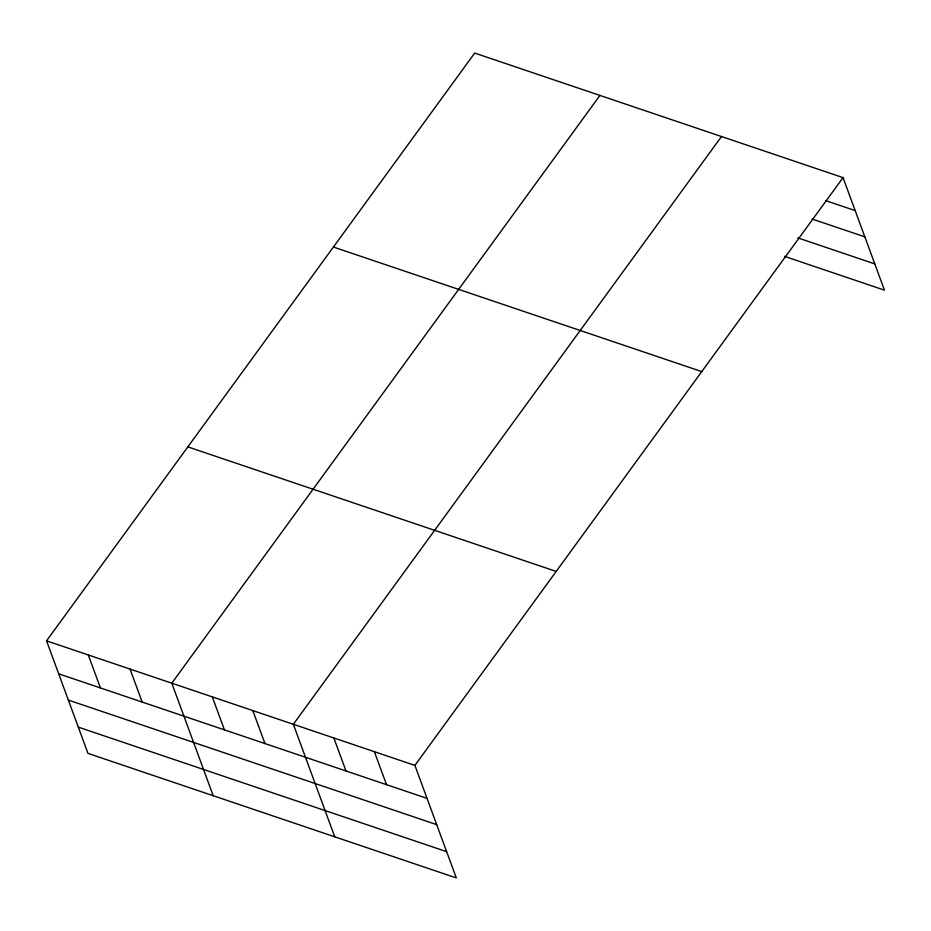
<?xml version="1.0" encoding="UTF-8"?>
<svg xmlns="http://www.w3.org/2000/svg" width="931" height="931" viewBox="0 0 931 931"><rect width="100%" height="100%" fill="white"/><g stroke="black" fill="none" stroke-linecap="round" stroke-linejoin="round"><path stroke-width="1.4" d="M46.55 640.842L414.9 765.387L456.306 877.921L87.956 753.377L46.55 640.842L474.694 53.079L843.044 177.623L884.45 290.158L784.507 256.362M599.936 95.428L171.793 683.191L213.187 795.714M721.49 136.531L293.346 724.283L334.741 836.818M414.9 765.387L843.044 177.623M825.471 200.561L855.182 210.604M812.169 219.053L864.841 236.858M797.809 237.882L874.791 263.904M333.414 247.041L701.753 371.585M187.841 446.88L556.191 571.425M58.688 673.823L427.026 798.367M68.347 700.077L436.686 824.622M78.297 727.123L446.647 851.667M374.378 751.689L386.516 784.67M333.857 737.98L345.995 770.961M252.825 710.586L264.963 743.566M212.303 696.888L224.441 729.869M130.037 669.075L142.175 702.055M88.294 654.958L100.432 687.939"/></g></svg>
